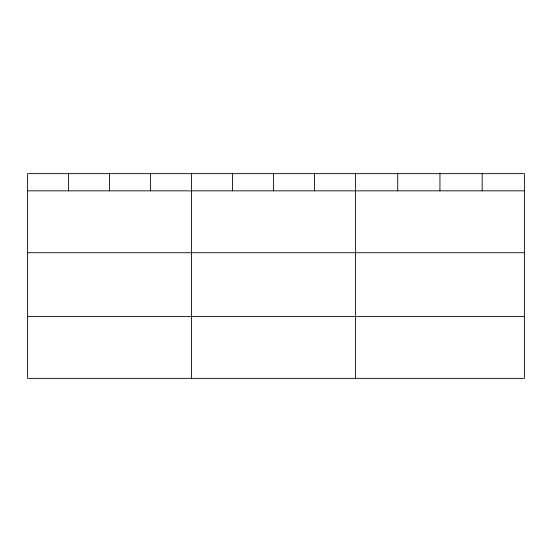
<?xml version="1.0" encoding="UTF-8"?>
<svg xmlns="http://www.w3.org/2000/svg" width="552" height="552" viewBox="0 0 552 552"><rect width="100%" height="100%" fill="white"/><g stroke="black" fill="none" stroke-linecap="round" stroke-linejoin="round"><path stroke-width="0.83" d="M524.4 252.719L524.4 173.638L27.6 173.638L27.6 378.361L524.4 378.361L524.4 252.719L27.6 252.719M27.6 190.833L524.4 190.833M27.6 316.475L524.4 316.475M482.172 173.638L482.172 190.833M439.944 173.638L439.944 190.833M397.716 173.638L397.716 190.833M355.488 173.638L355.488 378.361M314.502 173.638L314.502 190.833M273.516 173.638L273.516 190.833M232.53 173.638L232.53 190.833M191.544 173.638L191.544 378.361M150.558 173.638L150.558 190.833M109.572 173.638L109.572 190.833M68.586 173.638L68.586 190.833"/></g></svg>
